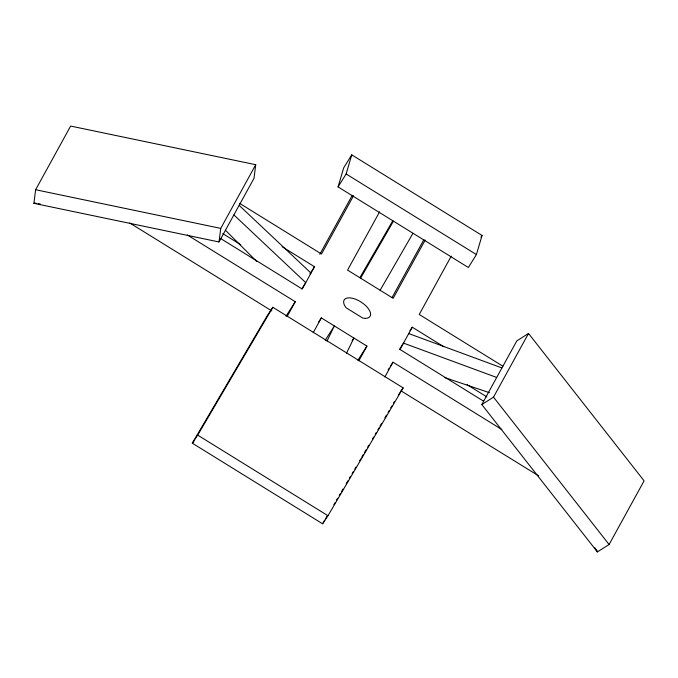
<?xml version="1.0" encoding="UTF-8"?>
<svg xmlns="http://www.w3.org/2000/svg" width="678" height="678" viewBox="0 0 678 678"><rect width="100%" height="100%" fill="white"/><g stroke="black" fill="none" stroke-linecap="round" stroke-linejoin="round"><path stroke-width="1.02" d="M35.629 189.738L33.9 203.324L219.011 241.961L254.013 178.289L255.742 164.712L70.639 126.066L35.629 189.738L220.74 228.384L255.742 164.712M219.011 241.961L220.74 228.384M338.068 186.899L343.704 167.797L351.755 154.855L482.05 235.461L476.414 254.572L468.362 267.505L338.068 186.899L346.127 173.966L351.755 154.855M327.008 341.059L334.356 325.957L325.254 340.195M346.534 353.162L353.891 338.034L352.179 340.703M481.812 404.554L516.822 340.881L528.518 333.457L644.1 480.838L609.09 544.519L597.394 551.934L481.812 404.554L493.508 397.139L528.518 333.457M319.821 254.309L352.255 195.34M353.552 195.739L321.491 254.013L239.614 203.358M287.133 316.533L295.261 301.727L187.281 234.944M282.107 246.699L314.499 266.742L302.244 289.023L220.367 238.368M379.587 211.85L347.56 270.107L393.155 298.312L425.182 240.054M313.202 332.695L321.338 317.897L366.925 346.102L358.798 360.899M391.96 297.718L423.886 239.656M384.858 376.993L393.003 362.196L501.873 429.547M443.734 346.67L412.249 327.194L399.995 349.475L483.677 401.232M451.217 256.165L419.233 314.482L502.915 366.239M360.603 278.175L393.409 221.214M380.129 290.26L412.927 233.325M359.874 277.658L392.757 220.816M193.891 441.827L192.306 443.183L197.679 435.115L272.836 307.278L403.13 387.875L327.974 515.721L322.601 523.789L192.306 443.183L267.463 315.338L272.836 307.278M322.601 523.789L324.745 520.136M325.821 518.306L327.432 515.568M333.873 504.61L334.949 502.788M336.559 500.042L337.627 498.22M339.237 495.482L340.314 493.652M341.39 491.83L343 489.084M346.221 483.609L347.831 480.872M349.441 478.126L350.518 476.303M352.128 473.566L353.196 471.735M354.806 468.998L355.882 467.167M359.637 460.777L360.713 458.955M361.789 457.125L363.4 454.387M364.467 452.557L366.078 449.819M367.688 447.082L368.764 445.251M372.527 438.861L373.595 437.039M375.205 434.293L376.282 432.471M377.892 429.733L378.968 427.903M380.036 426.081L381.646 423.335M384.867 417.86L386.477 415.122M388.087 412.377L389.164 410.554M390.774 407.817L391.85 405.986M393.46 403.249L394.537 401.418M480.973 237.19L482.05 235.461M309.939 273.861L314.499 266.742M301.769 288.879L305.753 282.65L233.952 214.968M286.031 316.168L295.261 301.727M318.49 322.355L321.338 317.897M357.84 360.315L366.925 346.102M409.97 330.745L412.249 327.194M399.512 349.339L403.495 343.11L496.542 377.409M388.113 369.841L389.197 368.146M390.291 366.442L393.003 362.196M398.291 395.138L403.13 387.875M36.01 203.171L33.9 203.324L35.985 203.51M38.078 203.705L40.163 203.892M444.607 377.544L489.533 392.715M408.741 333.568L501.847 367.908M401.037 390.859L538.696 475.897M346.127 173.966L476.414 254.572M467.108 384.68L486.897 396.927M222.731 233.579L240.724 244.707M129.735 222.96L271.81 310.922M197.679 435.115L327.974 515.721M239.266 205.459L310.999 273.098M225.435 230.24L256.826 261.547M493.508 397.139L609.09 544.519M594.631 547.468L597.394 551.934L596.572 550.011M365.323 318.38L362.84 318.126L346.085 307.761L344.661 305.6A15.314 7.246 32.6 0 1 350.89 297.981A15.314 7.246 32.6 0 1 368.485 308.854A15.314 7.246 32.6 0 1 365.323 318.38"/></g></svg>
